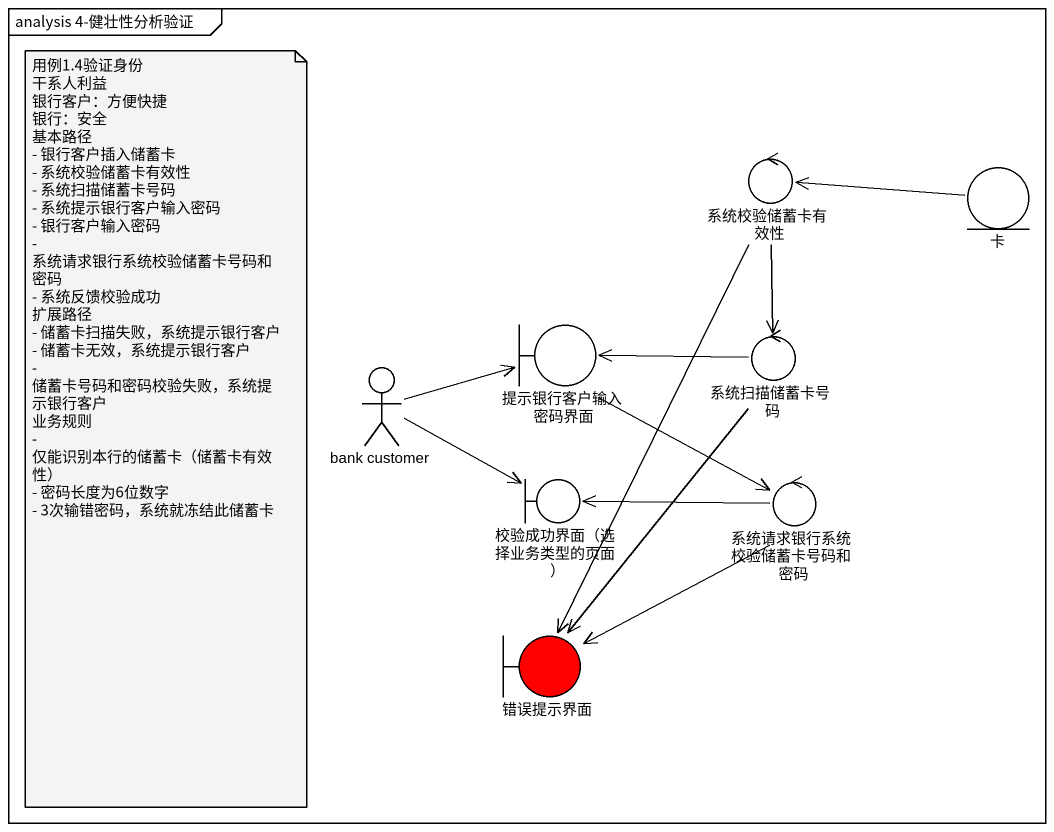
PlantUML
@startuml
mainframe analysis 4-健壮性分析验证
control 系统校验储蓄卡有效性
entity 卡
actor "bank customer" as bank_customer
boundary 提示银行客户输入密码界面
control 系统扫描储蓄卡号码
boundary "校验成功界面（选择业务类型的页面）" as 校验成功界面_选择业务类型的页面
control 系统请求银行系统校验储蓄卡号码和密码
boundary 错误提示界面 #FF0000
系统校验储蓄卡有效性 --> 系统扫描储蓄卡号码
系统校验储蓄卡有效性 --> 错误提示界面
卡 -left-> 系统校验储蓄卡有效性
bank_customer -right-> 提示银行客户输入密码界面
bank_customer -right-> 校验成功界面_选择业务类型的页面
提示银行客户输入密码界面 --> 系统请求银行系统校验储蓄卡号码和密码
系统扫描储蓄卡号码 -left-> 提示银行客户输入密码界面
系统扫描储蓄卡号码 --> 错误提示界面
系统请求银行系统校验储蓄卡号码和密码 -left-> 校验成功界面_选择业务类型的页面
系统请求银行系统校验储蓄卡号码和密码 -left-> 错误提示界面
note as N1
  用例1.4验证身份
  干系人利益
  银行客户：方便快捷
  银行：安全
  基本路径
  - 银行客户插入储蓄卡
  - 系统校验储蓄卡有效性
  - 系统扫描储蓄卡号码
  - 系统提示银行客户输入密码
  - 银行客户输入密码
  - 系统请求银行系统校验储蓄卡号码和密码
  - 系统反馈校验成功
  扩展路径
  - 储蓄卡扫描失败，系统提示银行客户
  - 储蓄卡无效，系统提示银行客户
  - 储蓄卡号码和密码校验失败，系统提示银行客户
  业务规则
  - 仅能识别本行的储蓄卡（储蓄卡有效性）
  - 密码长度为6位数字
  - 3次输错密码，系统就冻结此储蓄卡
end note
@enduml
